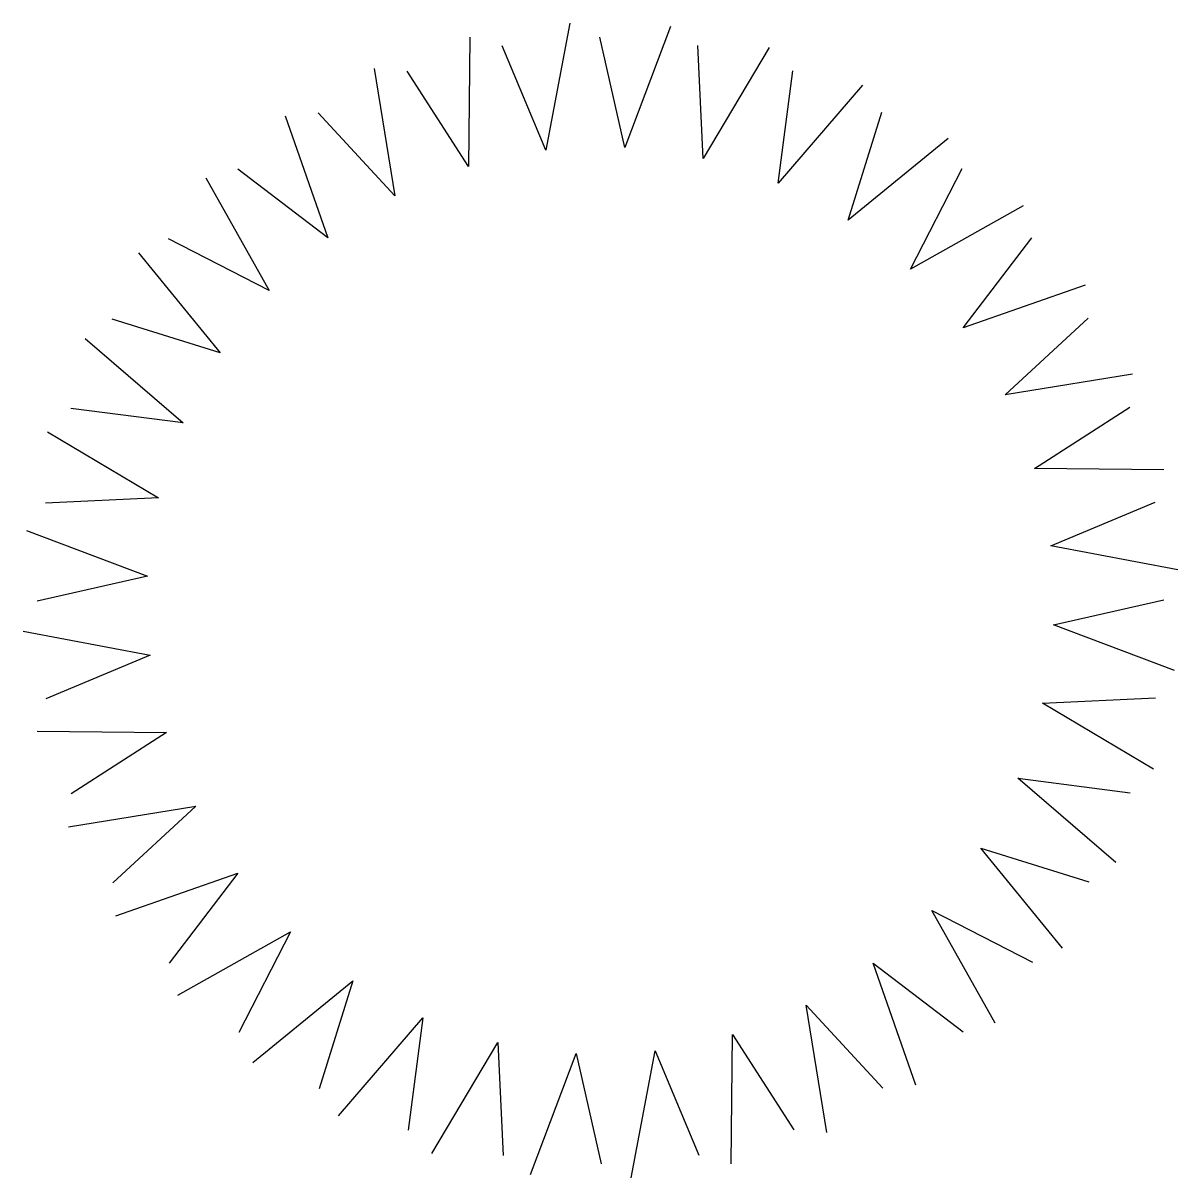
# Model space of a CAD drawing. Extents: x 589 to 1415, y 328 to 1154.
import ezdxf

# ---------------------------------------------------------------- set-up
doc = ezdxf.new("R2010")
doc.units = 0
doc.layers.get('0').update_dxf_attribs({"linetype": 'CONTINUOUS'})

msp = doc.modelspace()

# ---------------------------------------------------------------- linework, layer by layer
at = {"color": 0}
for p, q in [((979.87, 1153.78), (962.67, 1062.98)), ((1051.92, 1151.33), (1019.21, 1064.88)), ((908.49, 1143.7), (907.32, 1051.28)), ((1019.21, 1064.88), (1001.43, 1143.78)), ((962.67, 1062.98), (931.46, 1137.59)), ((1075.23, 1056.94), (1071.42, 1137.73)), ((1122.45, 1136.39), (1075.23, 1056.94)), ((839.95, 1121.36), (854.84, 1030.15)), ((907.32, 1051.28), (863.63, 1119.34)), ((1129.01, 1039.4), (1139.29, 1119.62)), ((1189.31, 1109.44), (1129.01, 1039.4)), ((776.32, 1087.47), (806.83, 1000.23)), ((854.84, 1030.15), (800, 1089.59)), ((1178.93, 1012.78), (1202.98, 1090)), ((1250.47, 1071.29), (1178.93, 1012.78)), ((806.83, 1000.23), (742.5, 1049.24)), ((1223.47, 977.89), (1260.56, 1049.76)), ((719.55, 1043.04), (764.74, 962.43)), ((1304.08, 1023.09), (1223.47, 977.89)), ((764.74, 962.43), (692.87, 999.52)), ((1261.27, 935.81), (1310.28, 1000.14)), ((671.35, 989.43), (729.86, 917.89)), ((1348.51, 966.32), (1261.27, 935.81)), ((729.86, 917.89), (652.64, 941.94)), ((1291.2, 887.79), (1350.63, 942.64)), ((633.2, 928.26), (703.24, 867.97)), ((1382.41, 902.69), (1291.2, 887.79)), ((703.24, 867.97), (623.02, 878.24)), ((1312.33, 835.32), (1380.38, 879.01)), ((606.25, 861.4), (685.7, 814.18)), ((1404.74, 834.15), (1312.33, 835.32)), ((685.7, 814.18), (604.91, 810.37)), ((1324.02, 779.96), (1398.63, 811.18)), ((591.31, 790.87), (677.75, 758.17)), ((1414.83, 762.77), (1324.02, 779.96)), ((677.75, 758.17), (598.86, 740.39)), ((1325.93, 723.42), (1404.83, 741.2)), ((588.85, 718.83), (679.66, 701.63)), ((1412.37, 690.72), (1325.93, 723.42)), ((679.66, 701.63), (605.05, 670.42)), ((1317.99, 667.41), (1398.78, 671.22)), ((1397.44, 620.19), (1317.99, 667.41)), ((598.94, 647.45), (691.36, 646.28)), ((691.36, 646.28), (623.3, 602.59)), ((1370.48, 553.33), (1300.44, 613.63)), ((1300.44, 613.63), (1380.66, 603.35)), ((621.27, 578.9), (712.49, 593.8)), ((712.49, 593.8), (653.05, 538.95)), ((1332.33, 492.17), (1273.82, 563.71)), ((1273.82, 563.71), (1351.04, 539.66)), ((655.17, 515.28), (742.41, 545.79)), ((742.41, 545.79), (693.4, 481.45)), ((1284.13, 438.55), (1238.94, 519.17)), ((1238.94, 519.17), (1310.81, 482.07)), ((699.6, 458.5), (780.21, 503.7)), ((780.21, 503.7), (743.12, 431.83)), ((1227.36, 394.13), (1196.85, 481.37)), ((1196.85, 481.37), (1261.19, 432.35)), ((753.21, 410.31), (824.75, 468.82)), ((824.75, 468.82), (800.7, 391.6)), ((1163.74, 360.23), (1148.84, 451.44)), ((1148.84, 451.44), (1203.69, 392)), ((814.38, 372.15), (874.67, 442.2)), ((874.67, 442.2), (864.39, 361.98)), ((1095.19, 337.9), (1096.36, 430.31)), ((1096.36, 430.31), (1140.05, 362.25)), ((881.24, 345.2), (928.45, 424.65)), ((928.45, 424.65), (932.26, 343.86)), ((951.76, 330.27), (984.47, 416.71)), ((984.47, 416.71), (1002.25, 337.81)), ((1023.81, 327.81), (1041.01, 418.62)), ((1041.01, 418.62), (1072.22, 344))]:
    msp.add_line(p, q, dxfattribs=at)

doc.saveas('drawing.dxf')
